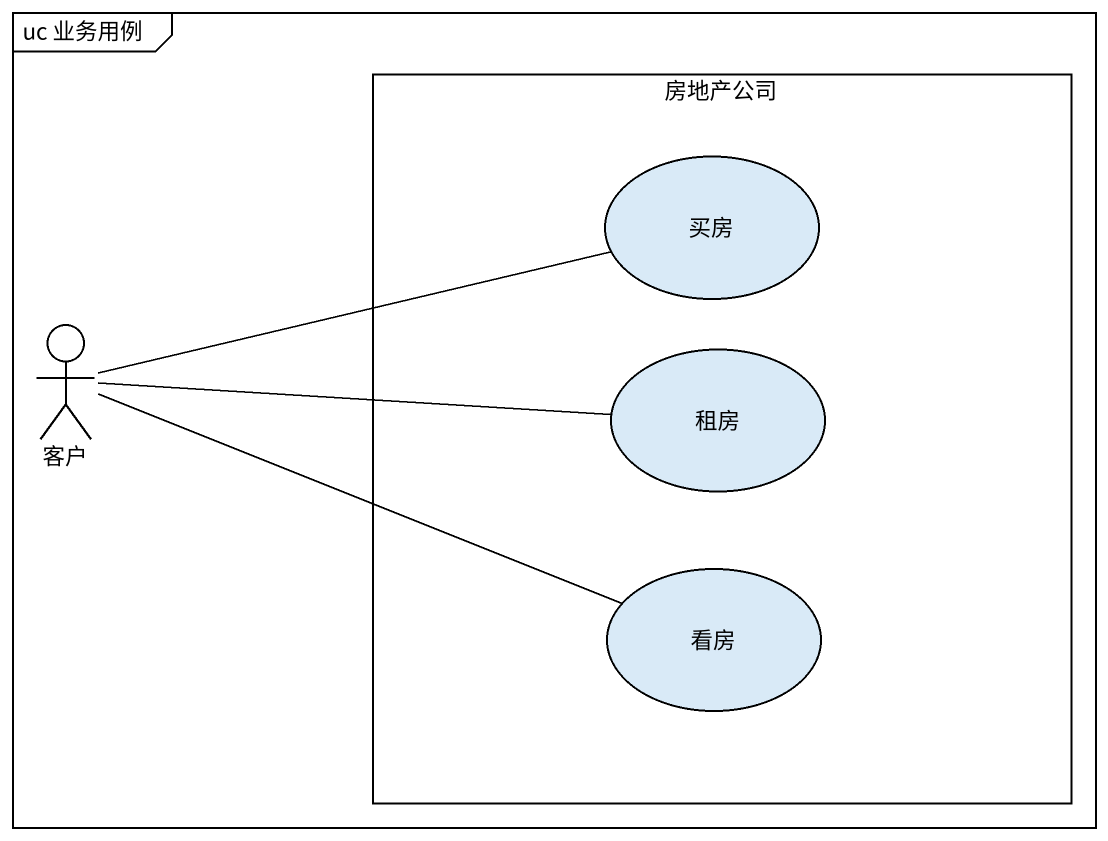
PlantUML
@startuml
mainframe uc 业务用例
rectangle 房地产公司 {
  usecase 买房
  usecase 租房
  usecase 看房
}
actor 客户
客户 -right- 买房
客户 -right- 租房
客户 -right- 看房
@enduml
